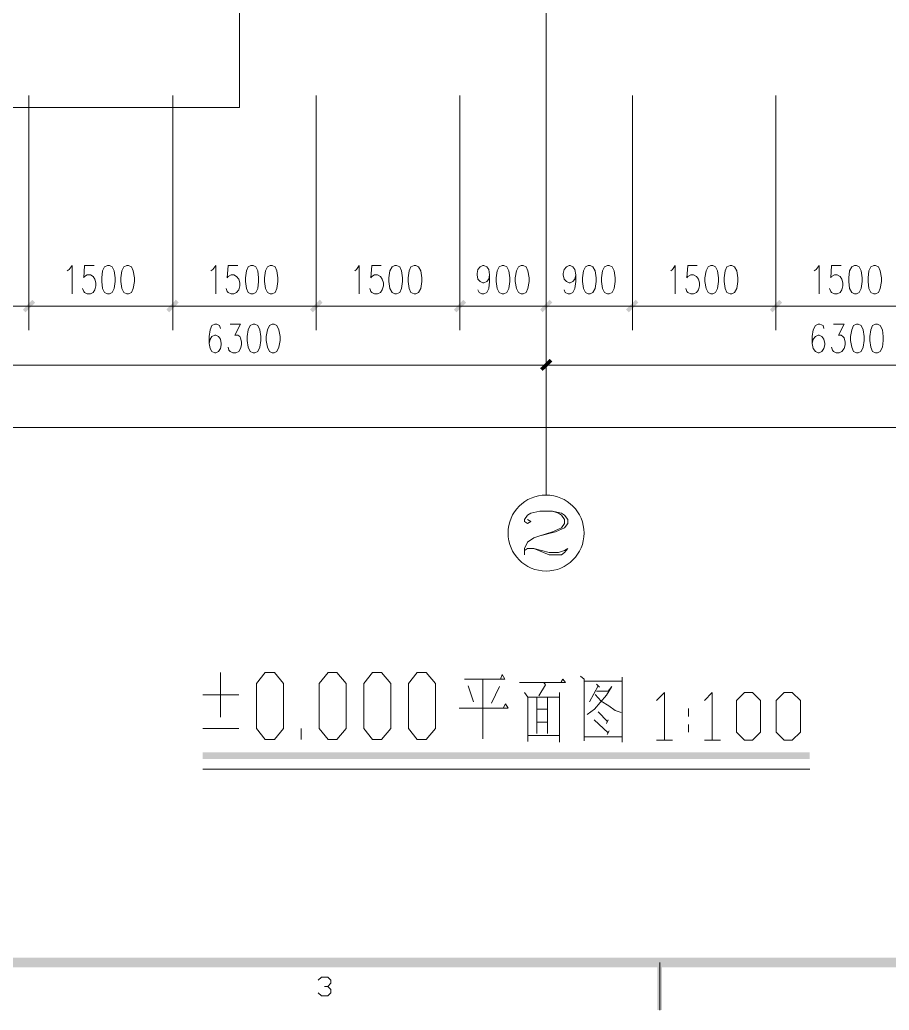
# Model space of a CAD drawing. Extents: x -145382 to -103386, y -23290 to 6406.
# Drawn here: x -131066 to -121988, y -23290 to -12951 of the extents above; entities that cross this region are included whole.
import ezdxf

# ---------------------------------------------------------------- set-up
doc = ezdxf.new("R2010")
doc.units = 0

msp = doc.modelspace()

# ---------------------------------------------------------------- hatches: boundary and pattern name
at = {"linetype": 'Continuous', "lineweight": 0}
for points in [[(-103386, -23290), (-145382, -23290), (-145382, 6406), (-103386, 6406), (-103386, -23290), (-103389, -23287), (-103389, 6402), (-145378, 6402), (-145378, -23287), (-103389, -23287)], [(-142833, -22743), (-103933, -22743), (-103933, 5859), (-142833, 5859), (-142833, -22743), (-142935, -22842), (-142935, 5958), (-103834, 5958), (-103834, -22842), (-142935, -22842)], [(-131033, -15976), (-130935, -15873), (-130906, -15903), (-131008, -16005)], [(-129535, -15976), (-129436, -15873), (-129407, -15903), (-129505, -16005)], [(-128036, -15976), (-127934, -15873), (-127905, -15903), (-128007, -16005)], [(-126533, -15976), (-126435, -15873), (-126406, -15903), (-126508, -16005)], [(-125633, -15976), (-125534, -15873), (-125505, -15903), (-125607, -16005)], [(-124736, -15976), (-124634, -15873), (-124608, -15903), (-124707, -16005)], [(-123233, -15976), (-123135, -15873), (-123106, -15903), (-123208, -16005)], [(-125633, -16588), (-125534, -16490), (-125505, -16519), (-125607, -16617)], [(-129155, -20599), (-122818, -20599), (-122818, -20669), (-129155, -20669)], [(-124408, -23290), (-124408, -22791), (-124360, -22791), (-124360, -23290)]]:
    msp.add_hatch(color=0, dxfattribs=at).paths.add_polyline_path(points)

# ---------------------------------------------------------------- linework, layer by layer
at = {"color": 0, "linetype": 'Continuous', "lineweight": 0}
for p, q in [((-125571, -12099), (-125571, -13908)), ((-128772, -12369), (-128772, -13868)), ((-130971, -13740), (-130971, -16191)), ((-129469, -13740), (-129469, -16191)), ((-127970, -13740), (-127970, -16191)), ((-126471, -13740), (-126471, -16191)), ((-125571, -13740), (-125571, -16191)), ((-124670, -13740), (-124670, -16191)), ((-123171, -13740), (-123171, -16191)), ((-128772, -13868), (-133888, -13868)), ((-125571, -13908), (-125571, -17908)), ((-125571, -14353), (-125571, -16803)), ((-128969, -20231), (-128969, -19764)), ((-126384, -19903), (-126329, -20070)), ((-126056, -19910), (-126140, -20085)), ((-129155, -19998), (-128780, -19998)), ((-124083, -20140), (-124083, -20224)), ((-129155, -20348), (-128780, -20348)), ((-128127, -20464), (-128127, -20348)), ((-124083, -20308), (-124083, -20388)), ((-124419, -20472), (-124251, -20472)), ((-123915, -20472), (-123751, -20472)), ((-129155, -20774), (-122818, -20774)), ((-124382, -23290), (-124382, -22791))]:
    msp.add_line(p, q, dxfattribs=at)
for points in [[(-130570, -15571), (-130552, -15556), (-130519, -15516), (-130519, -15811)], [(-130289, -15516), (-130391, -15516), (-130399, -15644), (-130391, -15629), (-130362, -15615), (-130329, -15615), (-130300, -15629), (-130282, -15658), (-130271, -15698), (-130271, -15728), (-130282, -15771), (-130300, -15797), (-130329, -15811), (-130362, -15811), (-130391, -15797), (-130399, -15786), (-130410, -15757)], [(-130151, -15516), (-130180, -15531), (-130202, -15571), (-130209, -15644), (-130209, -15684), (-130202, -15757), (-130180, -15797), (-130151, -15811), (-130129, -15811), (-130100, -15797), (-130081, -15757), (-130071, -15684), (-130071, -15644), (-130081, -15571), (-130100, -15531), (-130129, -15516), (-130151, -15516)], [(-129950, -15516), (-129979, -15531), (-130001, -15571), (-130012, -15644), (-130012, -15684), (-130001, -15757), (-129979, -15797), (-129950, -15811), (-129932, -15811), (-129899, -15797), (-129881, -15757), (-129870, -15684), (-129870, -15644), (-129881, -15571), (-129899, -15531), (-129932, -15516), (-129950, -15516)], [(-129071, -15571), (-129050, -15556), (-129020, -15516), (-129020, -15811)], [(-128791, -15516), (-128889, -15516), (-128900, -15644), (-128889, -15629), (-128860, -15615), (-128831, -15615), (-128802, -15629), (-128780, -15658), (-128769, -15698), (-128769, -15728), (-128780, -15771), (-128802, -15797), (-128831, -15811), (-128860, -15811), (-128889, -15797), (-128900, -15786), (-128911, -15757)], [(-128652, -15516), (-128681, -15531), (-128699, -15571), (-128710, -15644), (-128710, -15684), (-128699, -15757), (-128681, -15797), (-128652, -15811), (-128630, -15811), (-128601, -15797), (-128579, -15757), (-128572, -15684), (-128572, -15644), (-128579, -15571), (-128601, -15531), (-128630, -15516), (-128652, -15516)], [(-128452, -15516), (-128481, -15531), (-128499, -15571), (-128510, -15644), (-128510, -15684), (-128499, -15757), (-128481, -15797), (-128452, -15811), (-128430, -15811), (-128400, -15797), (-128382, -15757), (-128371, -15684), (-128371, -15644), (-128382, -15571), (-128400, -15531), (-128430, -15516), (-128452, -15516)], [(-127569, -15571), (-127551, -15556), (-127522, -15516), (-127522, -15811)], [(-127292, -15516), (-127390, -15516), (-127401, -15644), (-127390, -15629), (-127361, -15615), (-127332, -15615), (-127299, -15629), (-127281, -15658), (-127270, -15698), (-127270, -15728), (-127281, -15771), (-127299, -15797), (-127332, -15811), (-127361, -15811), (-127390, -15797), (-127401, -15786), (-127412, -15757)], [(-127150, -15516), (-127179, -15531), (-127201, -15571), (-127212, -15644), (-127212, -15684), (-127201, -15757), (-127179, -15797), (-127150, -15811), (-127131, -15811), (-127099, -15797), (-127080, -15757), (-127070, -15684), (-127070, -15644), (-127080, -15571), (-127099, -15531), (-127131, -15516), (-127150, -15516)], [(-126949, -15516), (-126982, -15531), (-127000, -15571), (-127011, -15644), (-127011, -15684), (-127000, -15757), (-126982, -15797), (-126949, -15811), (-126931, -15811), (-126902, -15797), (-126880, -15757), (-126869, -15684), (-126869, -15644), (-126880, -15571), (-126902, -15531), (-126931, -15516), (-126949, -15516)], [(-126162, -15615), (-126169, -15658), (-126191, -15684), (-126220, -15698), (-126231, -15698), (-126260, -15684), (-126282, -15658), (-126289, -15615), (-126289, -15600), (-126282, -15556), (-126260, -15531), (-126231, -15516), (-126220, -15516), (-126191, -15531), (-126169, -15556), (-126162, -15615), (-126162, -15684), (-126169, -15757), (-126191, -15797), (-126220, -15811), (-126242, -15811), (-126271, -15797), (-126282, -15771)], [(-126030, -15516), (-126059, -15531), (-126081, -15571), (-126092, -15644), (-126092, -15684), (-126081, -15757), (-126059, -15797), (-126030, -15811), (-126012, -15811), (-125979, -15797), (-125961, -15757), (-125950, -15684), (-125950, -15644), (-125961, -15571), (-125979, -15531), (-126012, -15516), (-126030, -15516)], [(-125830, -15516), (-125859, -15531), (-125881, -15571), (-125892, -15644), (-125892, -15684), (-125881, -15757), (-125859, -15797), (-125830, -15811), (-125811, -15811), (-125779, -15797), (-125760, -15757), (-125749, -15684), (-125749, -15644), (-125760, -15571), (-125779, -15531), (-125811, -15516), (-125830, -15516)], [(-125261, -15615), (-125272, -15658), (-125290, -15684), (-125319, -15698), (-125330, -15698), (-125359, -15684), (-125381, -15658), (-125392, -15615), (-125392, -15600), (-125381, -15556), (-125359, -15531), (-125330, -15516), (-125319, -15516), (-125290, -15531), (-125272, -15556), (-125261, -15615), (-125261, -15684), (-125272, -15757), (-125290, -15797), (-125319, -15811), (-125341, -15811), (-125370, -15797), (-125381, -15771)], [(-125130, -15516), (-125159, -15531), (-125181, -15571), (-125192, -15644), (-125192, -15684), (-125181, -15757), (-125159, -15797), (-125130, -15811), (-125111, -15811), (-125082, -15797), (-125060, -15757), (-125049, -15684), (-125049, -15644), (-125060, -15571), (-125082, -15531), (-125111, -15516), (-125130, -15516)], [(-124929, -15516), (-124962, -15531), (-124980, -15571), (-124991, -15644), (-124991, -15684), (-124980, -15757), (-124962, -15797), (-124929, -15811), (-124911, -15811), (-124882, -15797), (-124860, -15757), (-124849, -15684), (-124849, -15644), (-124860, -15571), (-124882, -15531), (-124911, -15516), (-124929, -15516)], [(-124269, -15571), (-124251, -15556), (-124222, -15516), (-124222, -15811)], [(-123992, -15516), (-124090, -15516), (-124101, -15644), (-124090, -15629), (-124061, -15615), (-124032, -15615), (-123999, -15629), (-123981, -15658), (-123970, -15698), (-123970, -15728), (-123981, -15771), (-123999, -15797), (-124032, -15811), (-124061, -15811), (-124090, -15797), (-124101, -15786), (-124112, -15757)], [(-123850, -15516), (-123879, -15531), (-123901, -15571), (-123912, -15644), (-123912, -15684), (-123901, -15757), (-123879, -15797), (-123850, -15811), (-123831, -15811), (-123802, -15797), (-123780, -15757), (-123769, -15684), (-123769, -15644), (-123780, -15571), (-123802, -15531), (-123831, -15516), (-123850, -15516)], [(-123649, -15516), (-123682, -15531), (-123700, -15571), (-123711, -15644), (-123711, -15684), (-123700, -15757), (-123682, -15797), (-123649, -15811), (-123631, -15811), (-123602, -15797), (-123580, -15757), (-123569, -15684), (-123569, -15644), (-123580, -15571), (-123602, -15531), (-123631, -15516), (-123649, -15516)], [(-122770, -15571), (-122752, -15556), (-122719, -15516), (-122719, -15811)], [(-122490, -15516), (-122592, -15516), (-122599, -15644), (-122592, -15629), (-122559, -15615), (-122530, -15615), (-122500, -15629), (-122482, -15658), (-122471, -15698), (-122471, -15728), (-122482, -15771), (-122500, -15797), (-122530, -15811), (-122559, -15811), (-122592, -15797), (-122599, -15786), (-122610, -15757)], [(-122351, -15516), (-122380, -15531), (-122402, -15571), (-122409, -15644), (-122409, -15684), (-122402, -15757), (-122380, -15797), (-122351, -15811), (-122329, -15811), (-122300, -15797), (-122282, -15757), (-122271, -15684), (-122271, -15644), (-122282, -15571), (-122300, -15531), (-122329, -15516), (-122351, -15516)], [(-122150, -15516), (-122180, -15531), (-122201, -15571), (-122209, -15644), (-122209, -15684), (-122201, -15757), (-122180, -15797), (-122150, -15811), (-122132, -15811), (-122099, -15797), (-122081, -15757), (-122070, -15684), (-122070, -15644), (-122081, -15571), (-122099, -15531), (-122132, -15516), (-122150, -15516)], [(-131872, -15939), (-130971, -15939), (-129469, -15939), (-127970, -15939), (-126471, -15939), (-125571, -15939), (-124670, -15939), (-123171, -15939), (-121669, -15939), (-120170, -15939), (-119270, -15939), (-118369, -15939), (-116870, -15939), (-115671, -15939), (-114172, -15939), (-113271, -15939), (-112072, -15939), (-110569, -15939), (-109370, -15939)], [(-128969, -16172), (-128980, -16143), (-129009, -16129), (-129031, -16129), (-129060, -16143), (-129079, -16187), (-129090, -16256), (-129090, -16329), (-129079, -16384), (-129060, -16413), (-129031, -16428), (-129020, -16428), (-128991, -16413), (-128969, -16384), (-128962, -16344), (-128962, -16329), (-128969, -16286), (-128991, -16256), (-129020, -16242), (-129031, -16242), (-129060, -16256), (-129079, -16286), (-129090, -16329)], [(-128871, -16129), (-128761, -16129), (-128820, -16242), (-128791, -16242), (-128769, -16256), (-128761, -16271), (-128751, -16315), (-128751, -16344), (-128761, -16384), (-128780, -16413), (-128809, -16428), (-128842, -16428), (-128871, -16413), (-128882, -16399), (-128889, -16369)], [(-128630, -16129), (-128659, -16143), (-128681, -16187), (-128692, -16256), (-128692, -16300), (-128681, -16369), (-128659, -16413), (-128630, -16428), (-128612, -16428), (-128579, -16413), (-128561, -16369), (-128550, -16300), (-128550, -16256), (-128561, -16187), (-128579, -16143), (-128612, -16129), (-128630, -16129)], [(-128430, -16129), (-128459, -16143), (-128481, -16187), (-128492, -16256), (-128492, -16300), (-128481, -16369), (-128459, -16413), (-128430, -16428), (-128411, -16428), (-128382, -16413), (-128360, -16369), (-128349, -16300), (-128349, -16256), (-128360, -16187), (-128382, -16143), (-128411, -16129), (-128430, -16129)], [(-122672, -16172), (-122679, -16143), (-122712, -16129), (-122730, -16129), (-122759, -16143), (-122781, -16187), (-122792, -16256), (-122792, -16329), (-122781, -16384), (-122759, -16413), (-122730, -16428), (-122719, -16428), (-122690, -16413), (-122672, -16384), (-122661, -16344), (-122661, -16329), (-122672, -16286), (-122690, -16256), (-122719, -16242), (-122730, -16242), (-122759, -16256), (-122781, -16286), (-122792, -16329)], [(-122570, -16129), (-122460, -16129), (-122519, -16242), (-122490, -16242), (-122471, -16256), (-122460, -16271), (-122449, -16315), (-122449, -16344), (-122460, -16384), (-122482, -16413), (-122511, -16428), (-122541, -16428), (-122570, -16413), (-122581, -16399), (-122592, -16369)], [(-122329, -16129), (-122362, -16143), (-122380, -16187), (-122391, -16256), (-122391, -16300), (-122380, -16369), (-122362, -16413), (-122329, -16428), (-122311, -16428), (-122282, -16413), (-122260, -16369), (-122249, -16300), (-122249, -16256), (-122260, -16187), (-122282, -16143), (-122311, -16129), (-122329, -16129)], [(-122132, -16129), (-122161, -16143), (-122180, -16187), (-122191, -16256), (-122191, -16300), (-122180, -16369), (-122161, -16413), (-122132, -16428), (-122110, -16428), (-122081, -16413), (-122059, -16369), (-122052, -16300), (-122052, -16256), (-122059, -16187), (-122081, -16143), (-122110, -16129), (-122132, -16129)], [(-139369, -16555), (-131872, -16555), (-125571, -16555), (-119270, -16555), (-113271, -16555), (-109370, -16555)], [(-139369, -17208), (-131872, -17208), (-109370, -17208)], [(-125764, -18167), (-125731, -18189), (-125764, -18211), (-125797, -18189), (-125797, -18167), (-125764, -18123), (-125731, -18101), (-125636, -18080), (-125505, -18080), (-125410, -18101), (-125378, -18123), (-125345, -18167), (-125345, -18211), (-125378, -18255), (-125472, -18298), (-125636, -18338), (-125698, -18360), (-125764, -18404), (-125797, -18470), (-125797, -18535)], [(-125505, -18080), (-125440, -18101), (-125410, -18123), (-125378, -18167), (-125378, -18211), (-125410, -18255), (-125505, -18298), (-125636, -18338)], [(-125797, -18492), (-125764, -18470), (-125698, -18470), (-125538, -18513), (-125440, -18513), (-125378, -18492), (-125345, -18470), (-125378, -18513), (-125410, -18535), (-125538, -18535), (-125698, -18470)], [(-128503, -20464), (-128594, -20348), (-128594, -19881), (-128503, -19764), (-128408, -19764), (-128313, -19881), (-128313, -20348), (-128408, -20464), (-128503, -20464)], [(-127846, -20464), (-127941, -20348), (-127941, -19881), (-127846, -19764), (-127755, -19764), (-127660, -19881), (-127660, -20348), (-127755, -20464), (-127846, -20464)], [(-127383, -20464), (-127474, -20348), (-127474, -19881), (-127383, -19764), (-127288, -19764), (-127193, -19881), (-127193, -20348), (-127288, -20464), (-127383, -20464)], [(-126916, -20464), (-127008, -20348), (-127008, -19881), (-126916, -19764), (-126822, -19764), (-126727, -19881), (-126727, -20348), (-126822, -20464), (-126916, -20464)], [(-126231, -20457), (-126231, -19833), (-126424, -19833), (-126001, -19833), (-126030, -19786), (-126048, -19833)], [(-125848, -19870), (-125367, -19870), (-125396, -19833), (-125414, -19863)], [(-125210, -19804), (-125173, -19833), (-125173, -20479), (-125173, -20435), (-124776, -20435), (-124776, -20493), (-124776, -19812), (-124776, -19855), (-125173, -19855)], [(-125596, -19870), (-125578, -19895), (-125647, -20009)], [(-125046, -19961), (-124922, -19961), (-124885, -19910), (-124940, -20001), (-125006, -20078), (-125064, -20147), (-125141, -20205)], [(-125046, -19888), (-125013, -19917), (-125027, -19903), (-125119, -20070)], [(-125797, -19972), (-125760, -20023), (-125760, -20486), (-125760, -20421), (-125432, -20421), (-125432, -20493), (-125432, -19972), (-125432, -20023), (-125760, -20023), (-125666, -20023), (-125666, -20402), (-125666, -20282), (-125556, -20282), (-125556, -20402), (-125556, -20023), (-125556, -20147), (-125666, -20147)], [(-125057, -19994), (-124995, -20063), (-124914, -20114), (-124849, -20162), (-124787, -20184)], [(-124419, -20056), (-124335, -19972), (-124335, -20472)], [(-123915, -20056), (-123835, -19972), (-123835, -20472)], [(-123500, -20472), (-123583, -20388), (-123583, -20056), (-123500, -19972), (-123416, -19972), (-123332, -20056), (-123332, -20388), (-123416, -20472), (-123500, -20472)], [(-123084, -20472), (-123168, -20388), (-123168, -20056), (-123084, -19972), (-123000, -19972), (-122916, -20056), (-122916, -20388), (-123000, -20472), (-123084, -20472)], [(-126479, -20136), (-125965, -20136), (-125994, -20092), (-126019, -20136)], [(-125068, -20260), (-124922, -20395), (-124911, -20373), (-124933, -20413)], [(-125027, -20176), (-124929, -20275), (-124922, -20260), (-124940, -20297)], [(-127952, -22977), (-127915, -22944), (-127850, -22944), (-127817, -22977), (-127817, -23009), (-127850, -23042), (-127883, -23042)], [(-127850, -23042), (-127817, -23075), (-127817, -23108), (-127850, -23141), (-127915, -23141), (-127952, -23108)]]:
    msp.add_lwpolyline(points, dxfattribs=at)
msp.add_circle((-125571, -18309), 397, dxfattribs=at)

doc.saveas('drawing.dxf')
